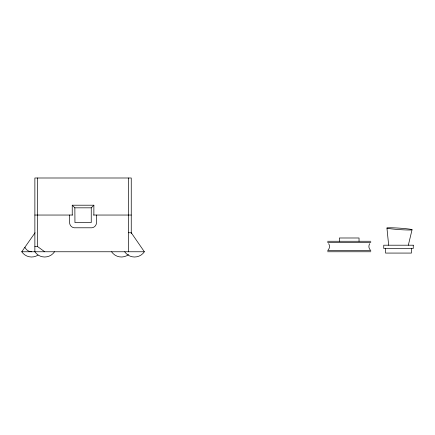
<?xml version="1.0" encoding="UTF-8"?>
<svg xmlns="http://www.w3.org/2000/svg" width="435" height="435" viewBox="0 0 435 435"><rect width="100%" height="100%" fill="white"/><g stroke="black" fill="none" stroke-linecap="round" stroke-linejoin="round"><path stroke-width="0.65" d="M408.334 245.204L412.059 229.74A12.588 0.723 3.9 0 0 393.387 227.831A12.588 0.723 3.9 0 0 393.05 229.06A12.588 0.723 3.9 0 0 412.059 229.74M369.783 243.665C368.423 245.53 368.635 248.314 370.272 249.946M37.992 255.122A11.843 11.843 0 0 1 21.75 251.762L35.061 232.747M328.137 249.946C329.768 248.314 329.986 245.53 328.621 243.665M72.237 215.042L72.237 205.206L74.858 207.827L91.252 207.827L93.873 205.206L93.873 215.042M72.237 205.206L93.873 205.206M34.865 215.042L72.574 215.042M93.541 215.042L131.25 215.042M128.629 232.747L131.25 232.747L144.366 251.762L21.75 251.762M327.566 241.267L370.837 241.267M327.566 242.578L370.837 242.578M34.865 246.514L37.486 246.514L44.702 251.762M327.566 250.446L370.837 250.446M327.566 251.762L370.837 251.762M31.586 251.762C28.672 251.773 26.095 249.804 24.86 247.249M386.938 228.016L388.662 245.204M411.445 248.483L411.445 253.072L385.546 253.072L385.546 248.483M359.038 241.267L359.038 237.988L339.365 237.988L339.365 241.267M131.25 233.486L131.25 177.997L34.876 177.997L34.865 251.762A11.843 11.843 0 0 0 54.533 251.762M128.629 177.997L128.629 251.762M96.499 215.042L96.461 223.269A5.253 5.253 0 0 1 91.937 227.788L74.173 227.788A5.253 5.253 0 0 1 69.654 223.269L69.616 215.042M91.252 207.827L91.247 222.579L74.945 222.584L74.858 207.827M37.486 177.997L37.486 246.514M128.613 254.567A11.843 11.843 0 0 1 111.577 251.762M144.366 251.762A11.843 11.843 0 0 1 124.693 251.762M413.25 245.204L383.746 245.204L383.746 248.483L413.25 248.483L413.25 245.204"/></g></svg>
